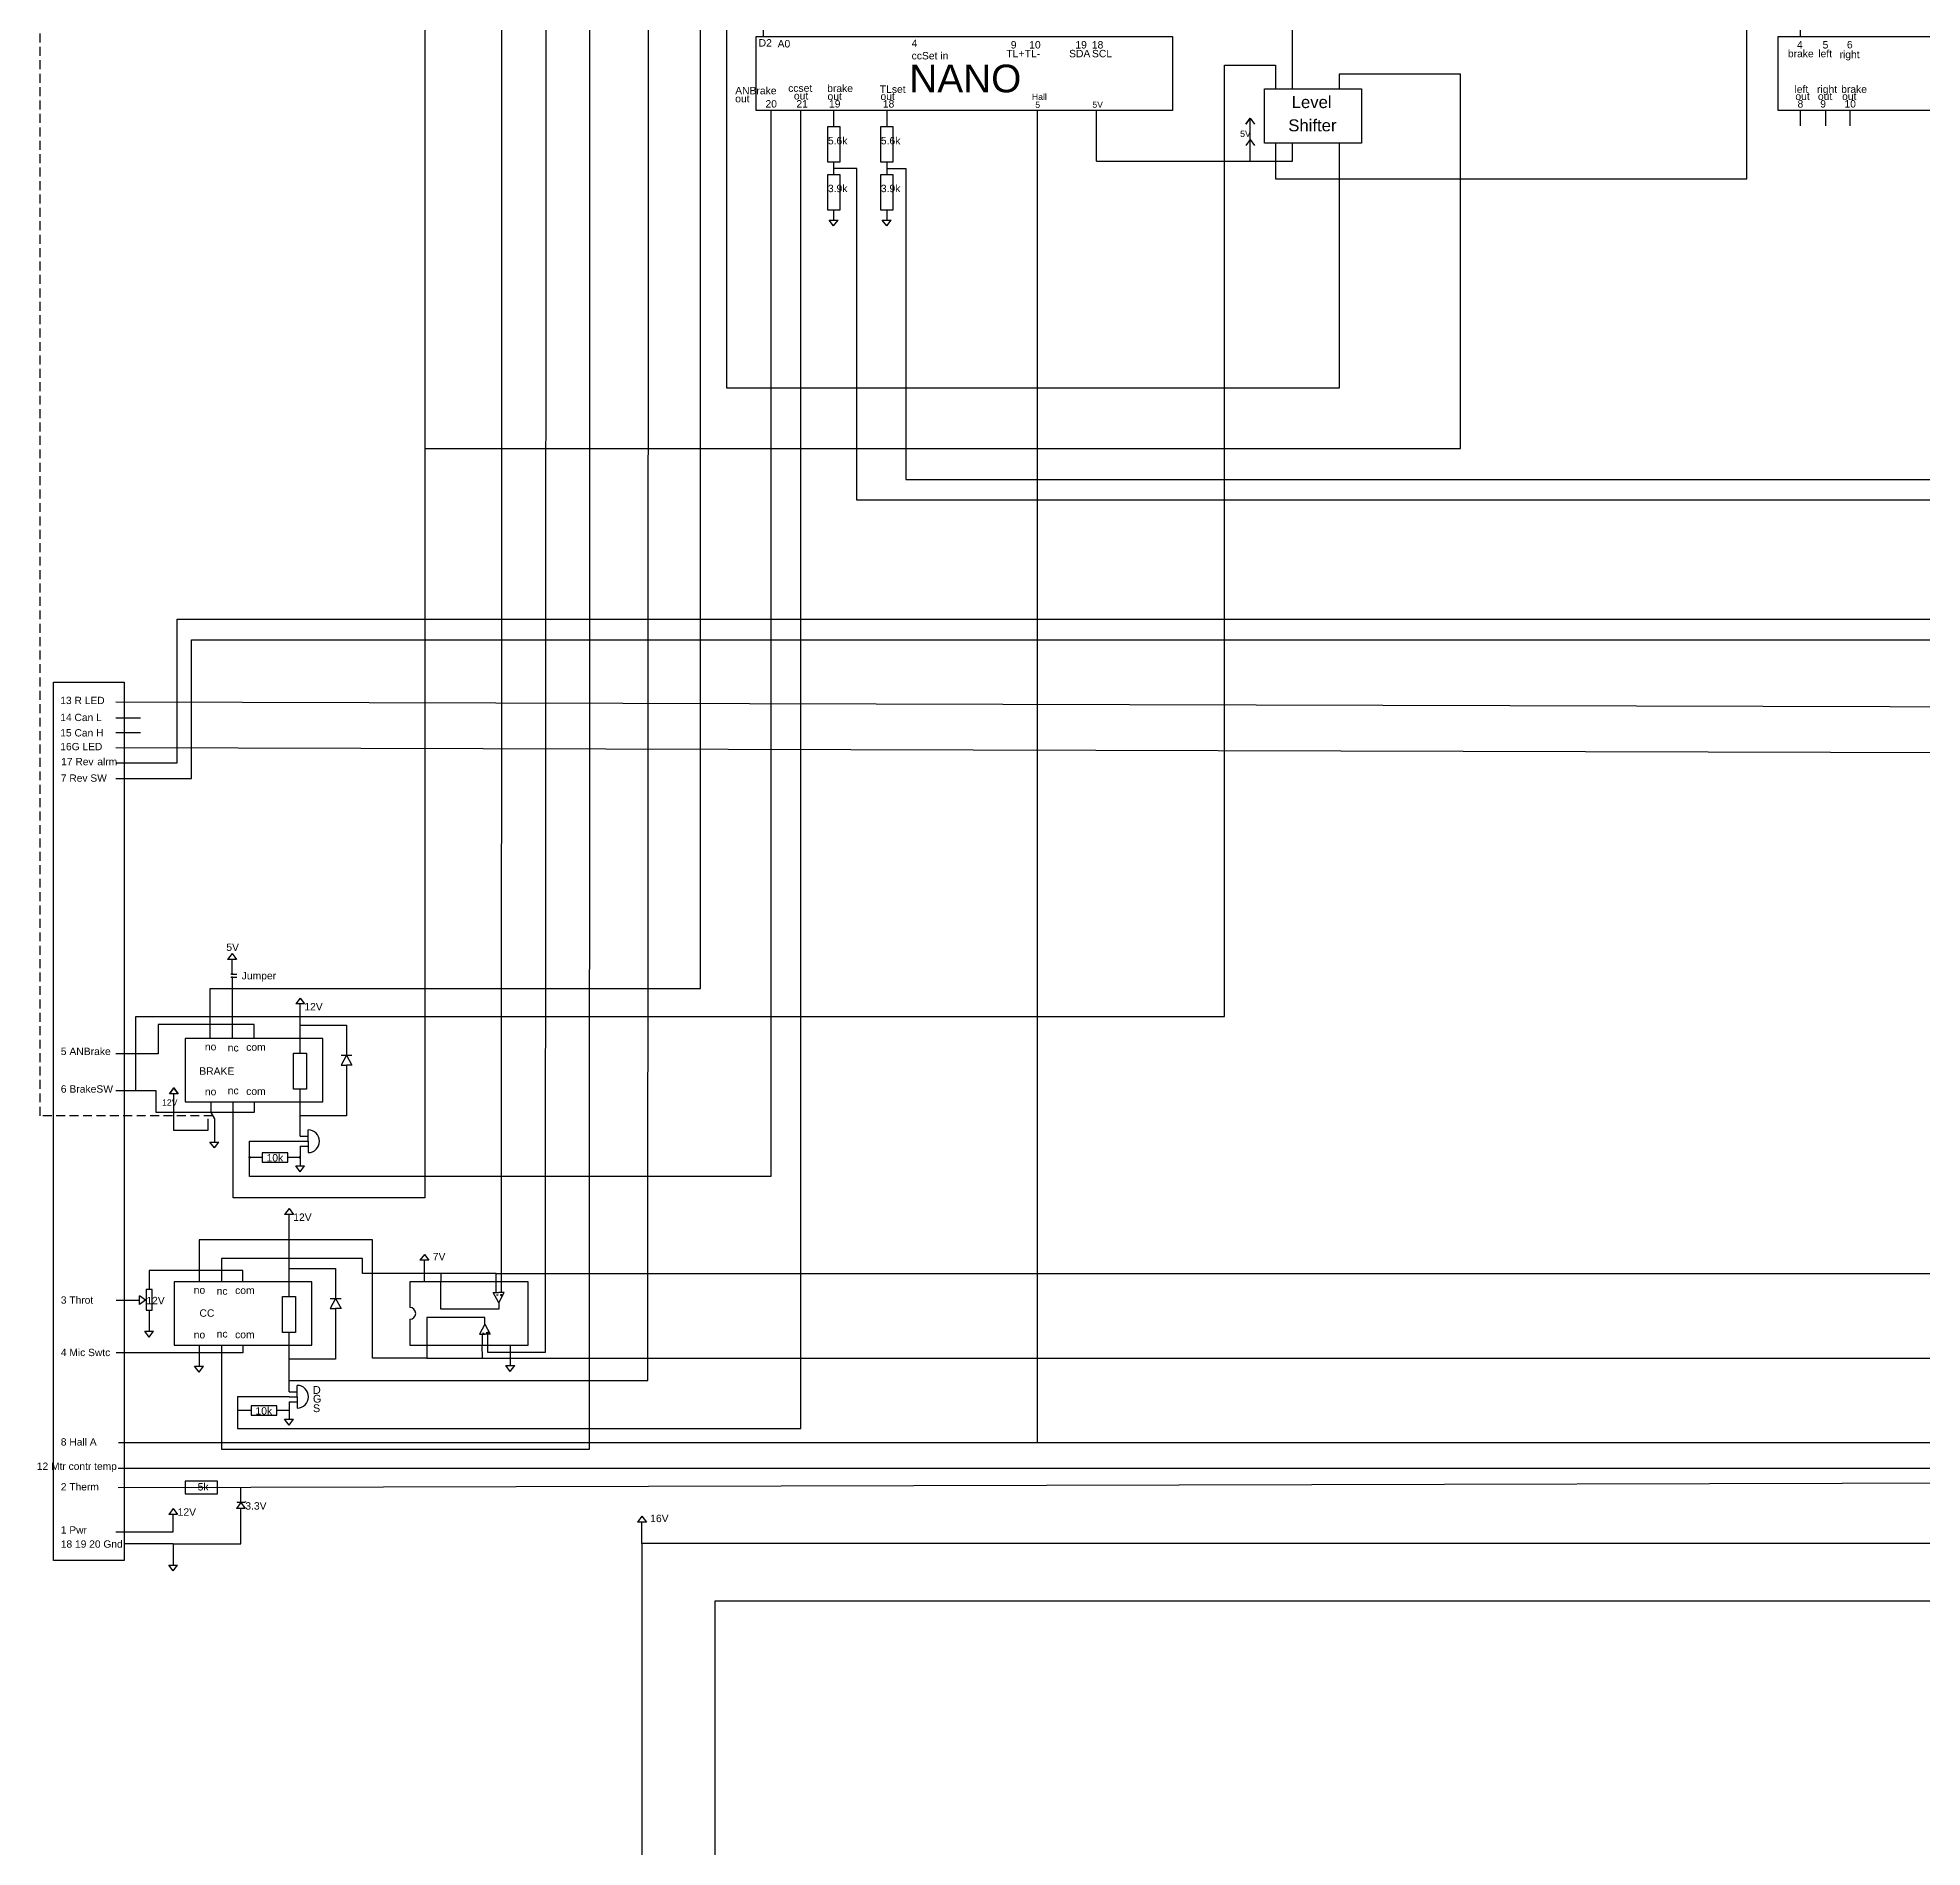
# Model space of a CAD drawing. Header units: inches. Extents: x -6006 to 7910, y 240 to 7918.
# Drawn here: x 805 to 1858, y 1770 to 2782 of the extents above; entities that cross this region are included whole.
import ezdxf

# ---------------------------------------------------------------- set-up
doc = ezdxf.new("R2010")
doc.units = ezdxf.units.IN
doc.header["$MEASUREMENT"] = 0
doc.linetypes.add('DASHED2', pattern=[0.375, 0.25, -0.125])
doc.styles.get("Standard").update_dxf_attribs({"font": 'arial.ttf'})

msp = doc.modelspace()

# ---------------------------------------------------------------- linework, layer by layer
at = {"color": 1, "ltscale": 5}
for p, q in [((1506, 2753), (1506, 2840.8)), ((1482.3, 2715.8), (1482.3, 2736.6)), ((1482.3, 2724.7), (1479.8, 2721.4)), ((1482.3, 2724.7), (1484.7, 2721.4)), ((1506, 2712.7), (1506, 2722.7)), ((913.3, 2269.7), (910.8, 2266.3)), ((915.7, 2266.3), (910.8, 2266.3)), ((913.3, 2269.7), (915.7, 2266.3)), ((951.3, 2244.8), (948.9, 2241.5)), ((951.3, 2244.8), (953.8, 2241.5)), ((953.8, 2241.5), (948.9, 2241.5)), ((883.2, 2191.3), (878.3, 2191.3)), ((945.2, 2127.1), (942.7, 2123.8)), ((947.6, 2123.8), (942.7, 2123.8)), ((945.2, 2127.1), (947.6, 2123.8)), ((1020.8, 2101.5), (1018.3, 2098.2)), ((1023.3, 2098.2), (1018.3, 2098.2)), ((1020.8, 2101.5), (1023.3, 2098.2)), ((880.3, 1959.4), (877.9, 1956)), ((880.3, 1959.4), (882.8, 1956)), ((882.8, 1956), (877.9, 1956)), ((1142.4, 1955.1), (1139.9, 1951.8)), ((1144.9, 1951.8), (1139.9, 1951.8)), ((1142.4, 1955.1), (1144.9, 1951.8))]:
    msp.add_line(p, q, dxfattribs=at)
for p, q in [((1249.5, 2740.9), (1249.5, 2731.8)), ((1279.2, 2740.9), (1279.2, 2731.8)), ((1789.6, 2740.9), (1789.6, 2732.3)), ((1803.9, 2740.9), (1803.9, 2732.3)), ((1817.4, 2740.9), (1817.4, 2732.3)), ((1249.5, 2712.2), (1249.5, 2705)), ((1279.2, 2712.2), (1279.2, 2705)), ((1249.5, 2685.5), (1249.5, 2679.7)), ((1279.2, 2685.5), (1279.2, 2679.7)), ((890.7, 2445), (890.7, 2445)), ((862.1, 2401.2), (848.4, 2401.2)), ((848.4, 2393.2), (862.1, 2393.2)), ((951.3, 2229.6), (977.3, 2229.6)), ((977.3, 2229.6), (977.3, 2212.9)), ((951.3, 2214), (951.3, 2222.2)), ((977.3, 2212.9), (974.3, 2207.2)), ((974.3, 2212.9), (980.3, 2212.9)), ((977.3, 2212.9), (980.3, 2207.2)), ((974.3, 2207.2), (977.3, 2207.2)), ((980.3, 2207.2), (977.3, 2207.2)), ((977.3, 2207.2), (977.3, 2178.9)), ((951.3, 2186.8), (951.3, 2193.8)), ((951.3, 2167.5), (951.3, 2186.8)), ((977.3, 2178.9), (951.3, 2178.9)), ((955.8, 2164.7), (955.8, 2171.1)), ((951.3, 2167.5), (955.8, 2167.5)), ((951.3, 2164.7), (955.8, 2164.7)), ((955.8, 2164.7), (955.8, 2158.4)), ((930.1, 2155.7), (922.5, 2155.7)), ((991.7, 2109.6), (894.9, 2109.6)), ((894.9, 2109.6), (894.9, 2086.2)), ((991.7, 2043.4), (991.7, 2109.6)), ((921.5, 2099.1), (907.4, 2099.1)), ((907.4, 2099.1), (907.4, 2086.2)), ((986.2, 2099.1), (921.5, 2099.1)), ((986.2, 2090.8), (986.2, 2099.1)), ((945.2, 2093.6), (971.1, 2093.6)), ((945.2, 2078), (945.2, 2086.2)), ((971.1, 2093.6), (971.1, 2076.9)), ((1030, 2090.8), (986.2, 2090.8)), ((1060.9, 2090.8), (1030, 2090.8)), ((1030, 2090.8), (1030, 2086.2)), ((1030, 2070.9), (1030, 2086.2)), ((1060.9, 2086.2), (1060.9, 2090.8)), ((1060.9, 2080.2), (1060.9, 2086.2)), ((1063.8, 2080.2), (1063.8, 2086.2)), ((848.5, 2075.8), (861.6, 2075.8)), ((861.6, 2073.4), (861.6, 2078.3)), ((971.1, 2076.9), (968.1, 2071.2)), ((968.1, 2076.9), (974.2, 2076.9)), ((971.1, 2076.9), (974.2, 2071.2)), ((1062.4, 2074.4), (1059.3, 2080.2)), ((1059.3, 2080.2), (1062.4, 2080.2)), ((1061.1, 2078.8), (1062, 2078.8)), ((1062.4, 2074.4), (1065.4, 2080.2)), ((1065.4, 2080.2), (1062.4, 2080.2)), ((1064.4, 2078.7), (1063.2, 2078.7)), ((1063.8, 2078.2), (1063.8, 2079.3)), ((968.1, 2071.2), (971.1, 2071.2)), ((974.2, 2071.2), (971.1, 2071.2)), ((971.1, 2071.2), (971.1, 2042.9)), ((1054.6, 2066.1), (1022.2, 2066.1)), ((1022.2, 2066.1), (1022.2, 2050.8)), ((1062.4, 2070.9), (1030, 2070.9)), ((1054.6, 2062.5), (1054.6, 2066.1)), ((1062.4, 2074.4), (1062.4, 2070.9)), ((945.2, 2050.8), (945.2, 2057.8)), ((1054.6, 2062.5), (1051.5, 2056.8)), ((1051.5, 2056.8), (1054.6, 2056.8)), ((1053.1, 2056.8), (1053.1, 2050.8)), ((1053.3, 2057.5), (1054.2, 2057.5)), ((1054.6, 2062.5), (1057.6, 2056.8)), ((1057.6, 2056.8), (1054.6, 2056.8)), ((1056.6, 2057.6), (1055.4, 2057.6)), ((1056, 2058.1), (1056, 2057)), ((1056, 2056.8), (1056, 2050.8)), ((945.2, 2024.6), (945.2, 2050.8)), ((1022.2, 2043.4), (991.7, 2043.4)), ((1022.2, 2050.8), (1022.2, 2043.4)), ((1022.2, 2043.4), (1053.2, 2043.4)), ((1053.2, 2043.4), (1053.1, 2050.8)), ((1068.8, 2050.8), (1068.8, 2039.3)), ((971.1, 2042.9), (945.2, 2042.9)), ((945.2, 2024.6), (949.7, 2024.6)), ((949.7, 2021.9), (949.7, 2028.2)), ((923.9, 2014.2), (916.3, 2014.2)), ((945.2, 2021.9), (949.7, 2021.9)), ((949.7, 2021.9), (949.7, 2015.5)), ((918.2, 1962.8), (918.2, 1971.3)), ((916.3, 1963), (915.9, 1962.7)), ((916.3, 1963), (920.6, 1963)), ((920.9, 1963.4), (920.6, 1963))]:
    msp.add_line(p, q)
at = {"color": 1}
for p, q in [((1396.5, 2712.7), (1396.5, 2740.9)), ((913.3, 2258.5), (913.3, 2266.3)), ((913.3, 2256.1), (913.3, 2222.2)), ((913.6, 2258.2), (915.9, 2258.2)), ((913.6, 2256.4), (915.9, 2256.4)), ((951.3, 2229.6), (951.3, 2241.5)), ((951.3, 2222.2), (951.3, 2229.6)), ((945.2, 2093.6), (945.2, 2123.8)), ((1020.8, 2086.2), (1020.8, 2098.2)), ((945.2, 2086.2), (945.2, 2093.6)), ((1142.4, 1939.8), (1142.4, 1951.8))]:
    msp.add_line(p, q, dxfattribs=at)
at = {"ltscale": 5}
for p, q in [((1249.5, 2676.4), (1247, 2679.7)), ((1247, 2679.7), (1252, 2679.7)), ((1249.5, 2676.4), (1252, 2679.7)), ((1279.2, 2676.4), (1276.7, 2679.7)), ((1276.7, 2679.7), (1281.7, 2679.7)), ((1279.2, 2676.4), (1281.7, 2679.7)), ((864.9, 2075.8), (861.6, 2078.3)), ((864.9, 2075.8), (861.6, 2073.4)), ((1068.8, 2036), (1066.3, 2039.3)), ((1066.3, 2039.3), (1071.3, 2039.3)), ((1068.8, 2036), (1071.3, 2039.3)), ((918.2, 1962.8), (915.7, 1959.4)), ((920.7, 1959.4), (915.7, 1959.4)), ((918.2, 1962.8), (920.7, 1959.4))]:
    msp.add_line(p, q, dxfattribs=at)
at = {"color": 3}
for p, q in [((903.4, 2177.2), (903.4, 2164.3)), ((951.3, 2161.9), (955.8, 2161.9)), ((951.3, 2161.9), (951.3, 2150.9)), ((951.3, 2155.7), (944.4, 2155.7)), ((867, 2070.3), (867, 2058.5)), ((864.5, 2058.5), (869.4, 2058.5)), ((894.9, 2050.8), (894.9, 2039)), ((945.2, 2014.2), (938.3, 2014.2)), ((945.2, 2019.1), (949.7, 2019.1)), ((945.2, 2019.1), (945.2, 2009.3)), ((880.3, 1939.7), (853, 1939.7)), ((880.3, 1939.7), (880.3, 1927.8))]:
    msp.add_line(p, q, dxfattribs=at)
at = {"color": 3, "ltscale": 5}
for p, q in [((903.4, 2161), (900.9, 2164.3)), ((900.9, 2164.3), (905.9, 2164.3)), ((903.4, 2161), (905.9, 2164.3)), ((951.3, 2147.6), (948.9, 2150.9)), ((948.9, 2150.9), (953.8, 2150.9)), ((951.3, 2147.6), (953.8, 2150.9)), ((867, 2055.2), (864.5, 2058.5)), ((867, 2055.2), (869.4, 2058.5)), ((894.9, 2035.6), (892.4, 2039)), ((892.4, 2039), (897.3, 2039)), ((894.9, 2035.6), (897.3, 2039)), ((945.2, 2006), (942.7, 2009.3)), ((942.7, 2009.3), (947.6, 2009.3)), ((945.2, 2006), (947.6, 2009.3)), ((880.3, 1924.5), (877.9, 1927.8)), ((877.9, 1927.8), (882.8, 1927.8)), ((880.3, 1924.5), (882.8, 1927.8))]:
    msp.add_line(p, q, dxfattribs=at)
for points in [[(907.4, 2050.8), (907.4, 1992.6), (1113, 1992.6), (1113.5, 3065.9), (1113.5, 3313.1), (1113.5, 3313.1), (1113.5, 3394.6), (1113.5, 4016.6), (1109.1, 4016.6), (1100.8, 4014.1)], [(950.8, 4014.1), (959.1, 4016.6), (963.5, 4016.6), (963.5, 3476.4), (963.5, 3377.4), (1021.3, 3377.4), (1021.7, 3065.9), (1021.7, 2812.6), (1021.1, 2812.6), (1021.1, 2133), (914, 2133), (914, 2171.7), (914, 2186.8)], [(1063.8, 2086.2), (1064.3, 3065.9), (1064.3, 3413.1), (1151.7, 3413.1), (1151.7, 3476.4), (1151.7, 4009.9)], [(848.4, 2376.2), (882.7, 2376.2), (882.7, 2456.6), (2407.4, 2456.6), (2407.4, 3898.1), (2423.4, 3898.1)], [(945.2, 2030.9), (1145.6, 2030.9), (1146.2, 3065.9), (1146.2, 3396.5), (1318.4, 3396.5), (1318.4, 3834.3), (1318.4, 3848.4), (1337.8, 3848.4), (1337.8, 3898.4), (1316.2, 3898.4), (1316.2, 3888.7), (1318.1, 3888.7), (1314.3, 3888.7)], [(2383.4, 3898.9), (2383.4, 1907.6), (1183.1, 1907.6), (1183.1, 1708.4)], [(848.4, 2367.6), (890.7, 2367.6), (890.7, 2445), (2420.3, 2445), (2420.3, 3889.2), (2423.8, 3889.2)], [(1056, 2050.8), (1056, 2046.9), (1088.5, 2046.9), (1089, 3065.9), (1089, 3347.6), (1416.5, 3347.6), (1416.5, 3449), (1416.5, 3837.3), (1416.5, 3853.2), (1427.2, 3853.2), (1427.2, 3867.9), (1414.8, 3867.9)], [(848.4, 2384.8), (3244.2, 2378.3), (3244.2, 2725.9), (3244.2, 3779.8)], [(848.4, 2410.4), (3256.2, 2404), (3256.2, 2725.9), (3256.2, 3779.8)], [(901, 2222.2), (901, 2250.1), (1175.1, 2250.1), (1175.1, 2845.4), (1220.9, 2845.4)], [(1532.1, 2722.7), (1532.1, 2585.8), (1189.9, 2585.8), (1189.9, 2797.4), (1210.1, 2797.4), (1210.1, 2782.4)], [(1496.4, 2722.7), (1496.4, 2702.8), (1759.8, 2702.8), (1759.8, 2795.3), (1789.6, 2795.3), (1789.6, 2782.4)], [(859.6, 2192.9), (859.6, 2234.4), (1468, 2234.4), (1468, 2722.7), (1468, 2766.2), (1496.4, 2766.2), (1496.4, 2753)], [(1021.1, 2552), (1599.9, 2552), (1599.9, 2761.3), (1532.1, 2761.3), (1532.1, 2753)], [(945.2, 2021.9), (916.3, 2021.9), (916.3, 2004.1), (1231.2, 2004.1), (1231.2, 2740.9)], [(1214.4, 2740.9), (1214.4, 2145.1), (923, 2145.1), (923, 2164.7), (951.3, 2164.7)], [(1363.5, 1996.4), (1363.5, 2740.9)], [(2820.4, 1935.3), (2820.4, 2523.2), (1262.4, 2523.2), (1262.4, 2708.6), (1249.5, 2708.6)], [(1279.2, 2708.6), (1289.8, 2708.6), (1289.8, 2534.6), (2862.6, 2534.6), (2862, 1935.5)], [(925.6, 2222.2), (925.6, 2230), (872.1, 2230), (872.1, 2213.5), (848.4, 2213.5)], [(925.6, 2186.8), (925.6, 2180.7), (870.8, 2180.7), (870.8, 2192.9), (848.4, 2192.9)], [(923, 2156.4), (923, 2154.9)], [(849.8, 1996.4), (2323.2, 1996.4), (2323.2, 2141.7), (2949.9, 2141.7), (2949.9, 2105.8)], [(919.4, 2086.2), (919.4, 2092.4), (867, 2092.4), (867, 2081.9)], [(1012.6, 2065.2), (1012.6, 2050.8), (1078.8, 2050.8), (1078.8, 2086.2), (1012.6, 2086.2), (1012.6, 2071.8)], [(1060.9, 2090.8), (2675, 2090.8), (2674.5, 2001.4), (2685.6, 2001.4), (2685.4, 1935.5)], [(919.4, 2050.8), (919.4, 2046.5), (848.5, 2046.5)], [(1053.2, 2043.4), (2635.3, 2043.4), (2635, 2000.7), (2647.3, 2000.7), (2647.1, 1935.7)], [(849.6, 1971.1), (2480.3, 1975.2), (2480.3, 1936.4)]]:
    msp.add_lwpolyline(points)
at = {"color": 1}
for points in [[(2363.6, 3898.9), (2359.8, 3898.9), (2359.8, 1939.8), (1142.4, 1939.8), (1142.4, 1708.4)], [(1482.3, 2712.7), (1482.3, 2736.6), (1479.8, 2733.3), (1482.3, 2736.6), (1484.7, 2733.3)], [(1396.5, 2712.7), (1506, 2712.7)], [(899.7, 2177.2), (899.7, 2170.7), (880.8, 2170.7), (880.8, 2191.3)], [(848.4, 1946.4), (880.3, 1946.4), (880.3, 1956)]]:
    msp.add_lwpolyline(points, dxfattribs=at)
at = {"linetype": 'DASHED2', "ltscale": 20}
msp.add_lwpolyline([(902.5, 2179), (806, 2179), (806, 2963.4), (889.2, 2963.4), (889.2, 3036.1), (875.2, 3036.1)], dxfattribs=at)
for points in [[(1206.2, 2782.4), (1438.9, 2782.4), (1438.9, 2740.9), (1206.2, 2740.9)], [(1777.4, 2782.4), (2010.1, 2782.4), (2010.1, 2740.9), (1777.4, 2740.9)], [(1246, 2712.2), (1253.1, 2712.2), (1253.1, 2731.8), (1246, 2731.8)], [(1275.7, 2712.2), (1282.7, 2712.2), (1282.7, 2731.8), (1275.7, 2731.8)], [(1246, 2685.5), (1253.1, 2685.5), (1253.1, 2705), (1246, 2705)], [(1275.7, 2685.5), (1282.7, 2685.5), (1282.7, 2705), (1275.7, 2705)], [(887.1, 2186.8), (964.1, 2186.8), (964.1, 2222.2), (887.1, 2222.2)], [(947.7, 2214), (955, 2214), (955, 2193.8), (947.7, 2193.8)], [(930.1, 2153), (944.4, 2153), (944.4, 2158.3), (930.1, 2158.3)], [(881, 2050.8), (957.9, 2050.8), (957.9, 2086.2), (881, 2086.2)], [(865.3, 2070.3), (868.7, 2070.3), (868.7, 2081.9), (865.3, 2081.9)], [(941.5, 2078), (948.8, 2078), (948.8, 2057.8), (941.5, 2057.8)], [(923.9, 2011.5), (938.3, 2011.5), (938.3, 2016.9), (923.9, 2016.9)], [(887.1, 1974.7), (887.1, 1967.7), (905.1, 1967.7), (905.1, 1974.7)]]:
    msp.add_lwpolyline(points, close=True)
at = {"ltscale": 5}
msp.add_lwpolyline([(1490.3, 2753), (1544.6, 2753), (1544.6, 2722.7), (1490.3, 2722.7)], close=True, dxfattribs=at)
at = {"color": 6}
msp.add_lwpolyline([(853, 1930.3), (813.5, 1930.3), (813.5, 2421.3), (853, 2421.3)], close=True, dxfattribs=at)
at = {"color": 1}
for points in [[(880.8, 2194.6), (878.3, 2191.3)], [(880.8, 2194.6), (883.2, 2191.3)]]:
    msp.add_lwpolyline(points, close=True, dxfattribs=at)
at = {"color": 7, "true_color": 0xffffff}
msp.add_lwpolyline([(901.5, 2186.8), (901.5, 2180.7), (903.4, 2177.2)], dxfattribs=at)
at = {"color": 3}
for points in [[(951.3, 2154.9), (951.3, 2156.4)], [(880.3, 1939.7), (918.2, 1939.7), (918.2, 1959.4)]]:
    msp.add_lwpolyline(points, dxfattribs=at)
at = {"ltscale": 20}
msp.add_lwpolyline([(849.6, 1981.9), (2432.1, 1981.9)], dxfattribs=at)
at = {"color": 1}
for centre in [(913.3, 2258.2), (913.3, 2256.4)]:
    msp.add_circle(centre, 0.324, dxfattribs=at)
for centre, radius in [((955.8, 2164.7), 6.34), ((1012.6, 2068.5), 3.32), ((949.7, 2021.9), 6.34)]:
    msp.add_arc(centre, radius, 270, 90)

# ---------------------------------------------------------------- texts
for s, height, p in [('D2', 4.13, (1207.6, 2776.7)), ('4', 4.13, (1293.1, 2776.5)), ('A0', 4.13, (1218.2, 2776.2)), ('ccSet in', 4.13, (1293.1, 2769.5)), ('TL+', 4.13, (1346, 2770.7)), ('9', 4.13, (1348.5, 2775.6)), ('TL-', 4.13, (1356.3, 2770.7)), ('10', 4.13, (1358.8, 2775.6)), ('SDA', 4.13, (1381.1, 2770.7)), ('19', 4.13, (1384.6, 2775.6)), ('18', 4.13, (1393.8, 2775.6)), ('SCL', 4.13, (1393.9, 2770.7)), ('brake', 4.13, (1782.8, 2770.7)), ('4', 4.13, (1787.9, 2775.6)), ('left', 4.13, (1799.8, 2770.7)), ('5', 4.13, (1802.2, 2775.6)), ('right', 4.13, (1811.7, 2770.2)), ('6', 4.13, (1815.8, 2775.7)), ('NANO', 15.51, (1291.8, 2751.1)), ('ANBrake', 4.13, (1194.5, 2750)), ('out', 4.13, (1194.5, 2745.5)), ('ccset ', 4.13, (1224.1, 2751.4)), ('out', 4.13, (1227.3, 2747.1)), ('brake', 4.13, (1245.9, 2751.3)), ('out', 4.13, (1246.1, 2746.8)), ('TLset', 4.13, (1275.3, 2750.8)), ('out', 4.13, (1275.7, 2746.8)), ('Hall', 3.47, (1360.3, 2746.9)), ('Level', 6.68, (1505.5, 2742.3)), ('left', 4.13, (1786.5, 2750.8)), ('out', 4.13, (1787, 2746.8)), ('right', 4.13, (1799.1, 2750.8)), ('out', 4.13, (1799.6, 2746.8)), ('brake', 4.13, (1812.6, 2750.8)), ('out', 4.13, (1813.1, 2746.8)), ('20', 4.13, (1211.4, 2742.6)), ('21', 4.13, (1228.7, 2742.6)), ('19', 4.13, (1246.9, 2742.6)), ('18', 4.13, (1277, 2742.6)), ('5', 3.47, (1362.2, 2742.4)), ('5V', 3.47, (1394.1, 2742.5)), ('8', 4.13, (1788.2, 2742.6)), ('9', 4.13, (1800.9, 2742.6)), ('10', 4.13, (1814.4, 2742.6)), ('Shifter', 6.68, (1503.6, 2729.3)), ('5.6k', 4.13, (1246.3, 2722)), ('5.6k', 4.13, (1275.9, 2722)), ('3.9k', 4.13, (1246.3, 2695.3)), ('3.9k', 4.13, (1275.9, 2695.3)), ('7 Rev SW', 4.09, (817.6, 2365.7)), ('17 Rev', 4.09, (817.8, 2374.9)), ('alrm', 4.09, (838, 2374.9)), ('5 ANBrake', 4.13, (817.6, 2212.9)), ('no', 4.13, (898.1, 2215.5)), ('nc', 4.13, (910.9, 2214.9)), ('com ', 4.13, (921.2, 2215.3)), ('BRAKE', 4.13, (895, 2201.9)), ('6 BrakeSW', 4.13, (817.6, 2191.9)), ('no', 4.13, (898.1, 2190.4)), ('nc', 4.13, (910.9, 2191)), ('com ', 4.13, (921.2, 2190.6)), ('10k', 4.13, (932.6, 2153.4)), ('3 Throt', 4.09, (817.6, 2073.9)), ('12V', 4.13, (865.4, 2073.6)), ('no', 4.13, (891.9, 2079.5)), ('nc', 4.13, (904.7, 2078.9)), ('com ', 4.13, (915, 2079.3)), ('CC', 4.13, (895.1, 2066.6)), ('no', 4.13, (891.9, 2054.5)), ('nc', 4.13, (904.7, 2055)), ('com ', 4.13, (915, 2054.6)), ('4 Mic Swtc', 4.09, (817.6, 2044.6)), ('G', 4.33, (958.5, 2018.6)), ('D', 4.33, (958.5, 2023.5)), ('10k', 4.13, (926.4, 2011.9)), ('S', 4.33, (958.5, 2013.3)), ('8 Hall A', 4.09, (817.6, 1994.6)), ('12 Mtr contr temp', 4.086, (804.2, 1981)), ('2 Therm', 4.09, (817.6, 1969.5)), ('5k', 4.13, (894.1, 1969.5)), ('3.3V', 4.13, (920.7, 1958.8)), ('1 Pwr', 4.09, (817.6, 1945.4)), ('18 19 20 Gnd', 4.086, (817.6, 1937.5))]:
    msp.add_text(s, height=height).set_placement(p)
for s, height, p in [('5V', 3.47, (1476.7, 2726.2)), ('5V', 4.13, (910.1, 2271.1)), ('Jumper', 4.13, (918.7, 2255.2)), ('12V', 4.13, (953.7, 2237.9)), ('12V', 3.47, (874.2, 2184.7)), ('12V', 4.13, (947.5, 2120.2)), ('7V', 4.13, (1025.5, 2098.2)), ('12V', 4.13, (882.9, 1955.4)), ('16V', 4.13, (1147, 1951.8))]:
    msp.add_text(s, height=height, dxfattribs=at).set_placement(p)
at = {"char_height": 4.09, "attachment_point": 1}
for s, insert, width in [('13 R LED', (817.3, 2413.2), 33.777), ('14 Can L', (817.3, 2403.7), 34.077), ('15 Can H', (817.3, 2395.1), 28.081), ('16G LED', (817.3, 2387.4), 25.612)]:
    msp.add_mtext(s, dxfattribs=dict(at, insert=insert, width=width))

doc.saveas('drawing.dxf')
